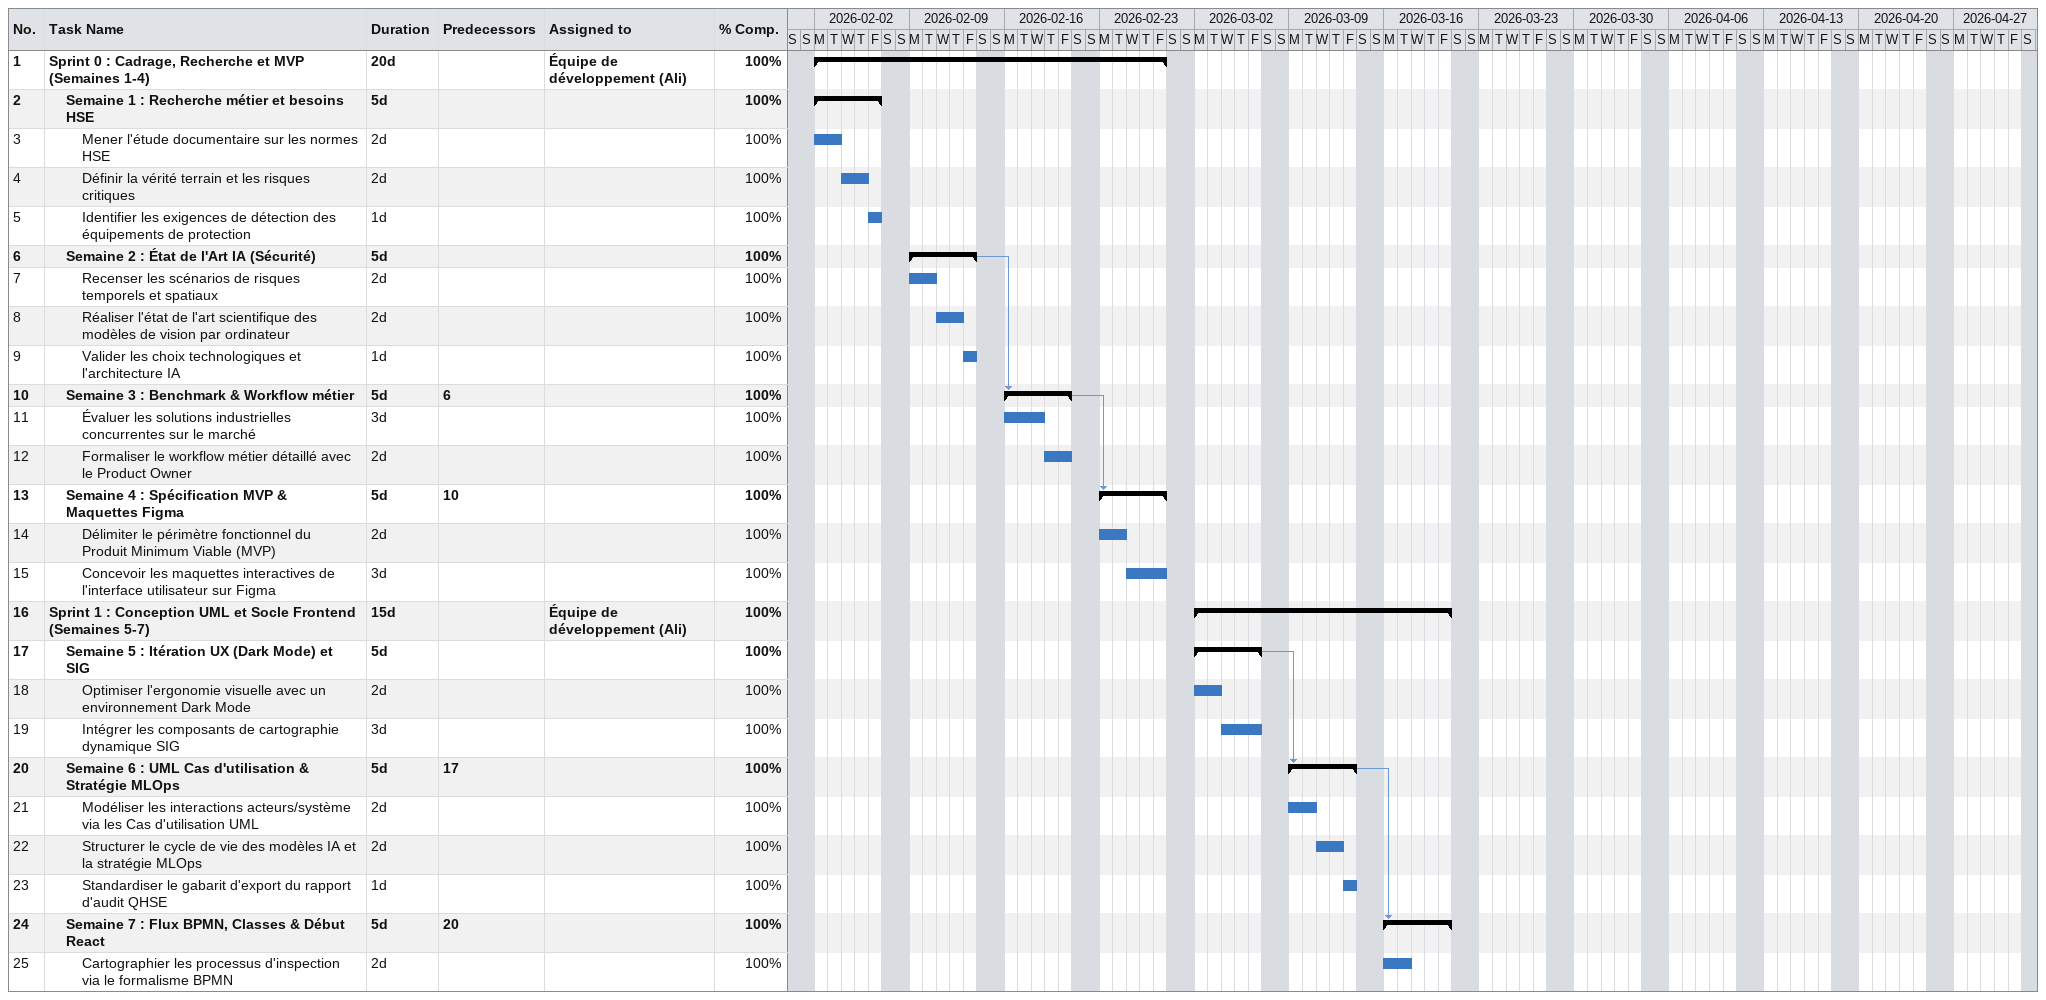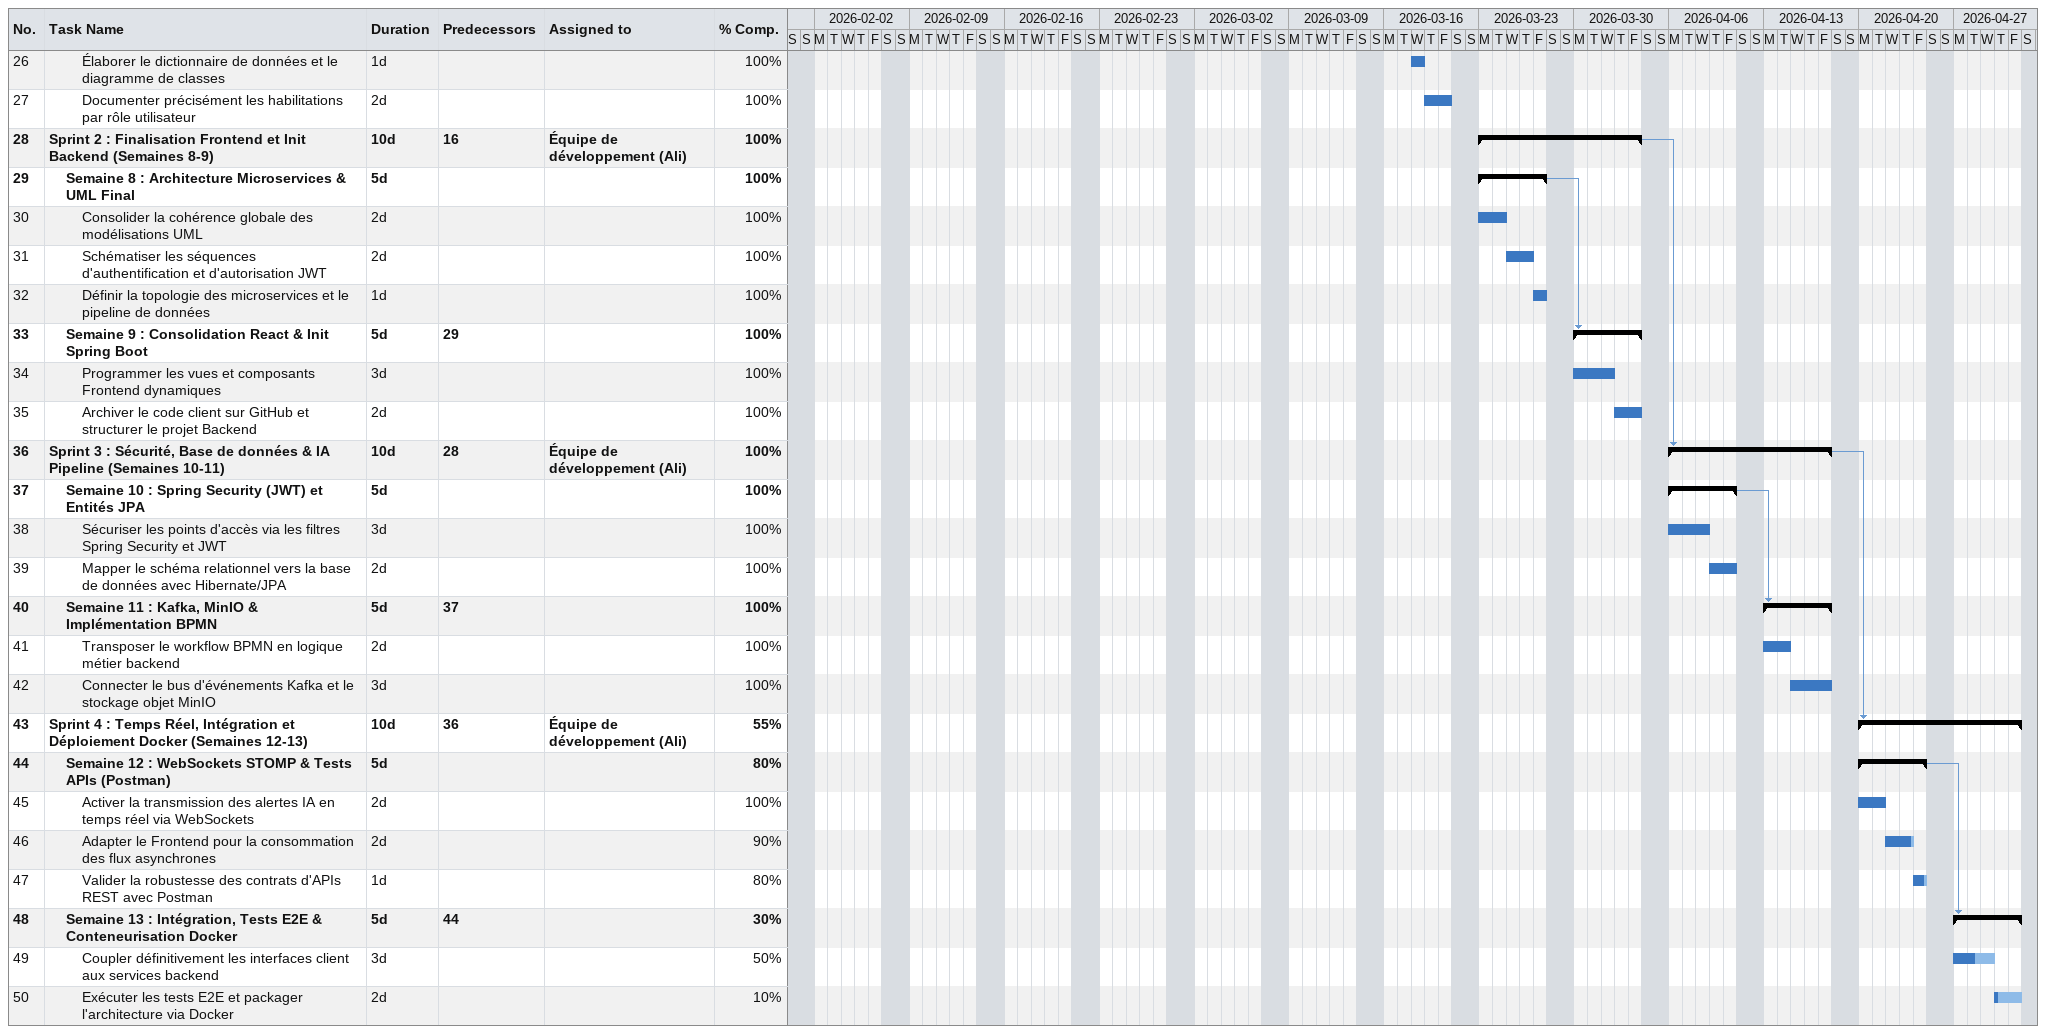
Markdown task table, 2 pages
| ID | Level | Task | Duration | Start | Finish | Predecessors | Resources | % complete |
|---|---|---|---|---|---|---|---|---|
| 1 | 1 | **Sprint 0 : Cadrage, Recherche et MVP (Semaines 1-4)** | 20d | 2026-02-02 | 2026-02-27 |  | Équipe de développement (Ali) | 100 |
| 2 | 2 | **Semaine 1 : Recherche métier et besoins HSE** | 5d | 2026-02-02 | 2026-02-06 |  |  | 100 |
| 3 | 3 | Mener l'étude documentaire sur les normes HSE | 2d | 2026-02-02 | 2026-02-03 |  |  | 100 |
| 4 | 3 | Définir la vérité terrain et les risques critiques | 2d | 2026-02-04 | 2026-02-05 |  |  | 100 |
| 5 | 3 | Identifier les exigences de détection des équipements de protection | 1d | 2026-02-06 | 2026-02-06 |  |  | 100 |
| 6 | 2 | **Semaine 2 : État de l'Art IA (Sécurité)** | 5d | 2026-02-09 | 2026-02-13 |  |  | 100 |
| 7 | 3 | Recenser les scénarios de risques temporels et spatiaux | 2d | 2026-02-09 | 2026-02-10 |  |  | 100 |
| 8 | 3 | Réaliser l'état de l'art scientifique des modèles de vision par ordinateur | 2d | 2026-02-11 | 2026-02-12 |  |  | 100 |
| 9 | 3 | Valider les choix technologiques et l'architecture IA | 1d | 2026-02-13 | 2026-02-13 |  |  | 100 |
| 10 | 2 | **Semaine 3 : Benchmark & Workflow métier** | 5d | 2026-02-16 | 2026-02-20 | 6 |  | 100 |
| 11 | 3 | Évaluer les solutions industrielles concurrentes sur le marché | 3d | 2026-02-16 | 2026-02-18 |  |  | 100 |
| 12 | 3 | Formaliser le workflow métier détaillé avec le Product Owner | 2d | 2026-02-19 | 2026-02-20 |  |  | 100 |
| 13 | 2 | **Semaine 4 : Spécification MVP & Maquettes Figma** | 5d | 2026-02-23 | 2026-02-27 | 10 |  | 100 |
| 14 | 3 | Délimiter le périmètre fonctionnel du Produit Minimum Viable (MVP) | 2d | 2026-02-23 | 2026-02-24 |  |  | 100 |
| 15 | 3 | Concevoir les maquettes interactives de l'interface utilisateur sur Figma | 3d | 2026-02-25 | 2026-02-27 |  |  | 100 |
| 16 | 1 | **Sprint 1 : Conception UML et Socle Frontend (Semaines 5-7)** | 15d | 2026-03-02 | 2026-03-20 |  | Équipe de développement (Ali) | 100 |
| 17 | 2 | **Semaine 5 : Itération UX (Dark Mode) et SIG** | 5d | 2026-03-02 | 2026-03-06 |  |  | 100 |
| 18 | 3 | Optimiser l'ergonomie visuelle avec un environnement Dark Mode | 2d | 2026-03-02 | 2026-03-03 |  |  | 100 |
| 19 | 3 | Intégrer les composants de cartographie dynamique SIG | 3d | 2026-03-04 | 2026-03-06 |  |  | 100 |
| 20 | 2 | **Semaine 6 : UML Cas d'utilisation & Stratégie MLOps** | 5d | 2026-03-09 | 2026-03-13 | 17 |  | 100 |
| 21 | 3 | Modéliser les interactions acteurs/système via les Cas d'utilisation UML | 2d | 2026-03-09 | 2026-03-10 |  |  | 100 |
| 22 | 3 | Structurer le cycle de vie des modèles IA et la stratégie MLOps | 2d | 2026-03-11 | 2026-03-12 |  |  | 100 |
| 23 | 3 | Standardiser le gabarit d'export du rapport d'audit QHSE | 1d | 2026-03-13 | 2026-03-13 |  |  | 100 |
| 24 | 2 | **Semaine 7 : Flux BPMN, Classes & Début React** | 5d | 2026-03-16 | 2026-03-20 | 20 |  | 100 |
| 25 | 3 | Cartographier les processus d'inspection via le formalisme BPMN | 2d | 2026-03-16 | 2026-03-17 |  |  | 100 |
| 26 | 3 | Élaborer le dictionnaire de données et le diagramme de classes | 1d | 2026-03-18 | 2026-03-18 |  |  | 100 |
| 27 | 3 | Documenter précisément les habilitations par rôle utilisateur | 2d | 2026-03-19 | 2026-03-20 |  |  | 100 |
| 28 | 1 | **Sprint 2 : Finalisation Frontend et Init Backend (Semaines 8-9)** | 10d | 2026-03-23 | 2026-04-03 | 16 | Équipe de développement (Ali) | 100 |
| 29 | 2 | **Semaine 8 : Architecture Microservices & UML Final** | 5d | 2026-03-23 | 2026-03-27 |  |  | 100 |
| 30 | 3 | Consolider la cohérence globale des modélisations UML | 2d | 2026-03-23 | 2026-03-24 |  |  | 100 |
| 31 | 3 | Schématiser les séquences d'authentification et d'autorisation JWT | 2d | 2026-03-25 | 2026-03-26 |  |  | 100 |
| 32 | 3 | Définir la topologie des microservices et le pipeline de données | 1d | 2026-03-27 | 2026-03-27 |  |  | 100 |
| 33 | 2 | **Semaine 9 : Consolidation React & Init Spring Boot** | 5d | 2026-03-30 | 2026-04-03 | 29 |  | 100 |
| 34 | 3 | Programmer les vues et composants Frontend dynamiques | 3d | 2026-03-30 | 2026-04-01 |  |  | 100 |
| 35 | 3 | Archiver le code client sur GitHub et structurer le projet Backend | 2d | 2026-04-02 | 2026-04-03 |  |  | 100 |
| 36 | 1 | **Sprint 3 : Sécurité, Base de données & IA Pipeline (Semaines 10-11)** | 10d | 2026-04-06 | 2026-04-17 | 28 | Équipe de développement (Ali) | 100 |
| 37 | 2 | **Semaine 10 : Spring Security (JWT) et Entités JPA** | 5d | 2026-04-06 | 2026-04-10 |  |  | 100 |
| 38 | 3 | Sécuriser les points d'accès via les filtres Spring Security et JWT | 3d | 2026-04-06 | 2026-04-08 |  |  | 100 |
| 39 | 3 | Mapper le schéma relationnel vers la base de données avec Hibernate/JPA | 2d | 2026-04-09 | 2026-04-10 |  |  | 100 |
| 40 | 2 | **Semaine 11 : Kafka, MinIO & Implémentation BPMN** | 5d | 2026-04-13 | 2026-04-17 | 37 |  | 100 |
| 41 | 3 | Transposer le workflow BPMN en logique métier backend | 2d | 2026-04-13 | 2026-04-14 |  |  | 100 |
| 42 | 3 | Connecter le bus d'événements Kafka et le stockage objet MinIO | 3d | 2026-04-15 | 2026-04-17 |  |  | 100 |
| 43 | 1 | **Sprint 4 : Temps Réel, Intégration et Déploiement Docker (Semaines 12-13)** | 10d | 2026-04-20 | 2026-05-01 | 36 | Équipe de développement (Ali) | 55 |
| 44 | 2 | **Semaine 12 : WebSockets STOMP & Tests APIs (Postman)** | 5d | 2026-04-20 | 2026-04-24 |  |  | 80 |
| 45 | 3 | Activer la transmission des alertes IA en temps réel via WebSockets | 2d | 2026-04-20 | 2026-04-21 |  |  | 100 |
| 46 | 3 | Adapter le Frontend pour la consommation des flux asynchrones | 2d | 2026-04-22 | 2026-04-23 |  |  | 90 |
| 47 | 3 | Valider la robustesse des contrats d'APIs REST avec Postman | 1d | 2026-04-24 | 2026-04-24 |  |  | 80 |
| 48 | 2 | **Semaine 13 : Intégration, Tests E2E & Conteneurisation Docker** | 5d | 2026-04-27 | 2026-05-01 | 44 |  | 30 |
| 49 | 3 | Coupler définitivement les interfaces client aux services backend | 3d | 2026-04-27 | 2026-04-29 |  |  | 50 |
| 50 | 3 | Exécuter les tests E2E et packager l'architecture via Docker | 2d | 2026-04-30 | 2026-05-01 |  |  | 10 |
